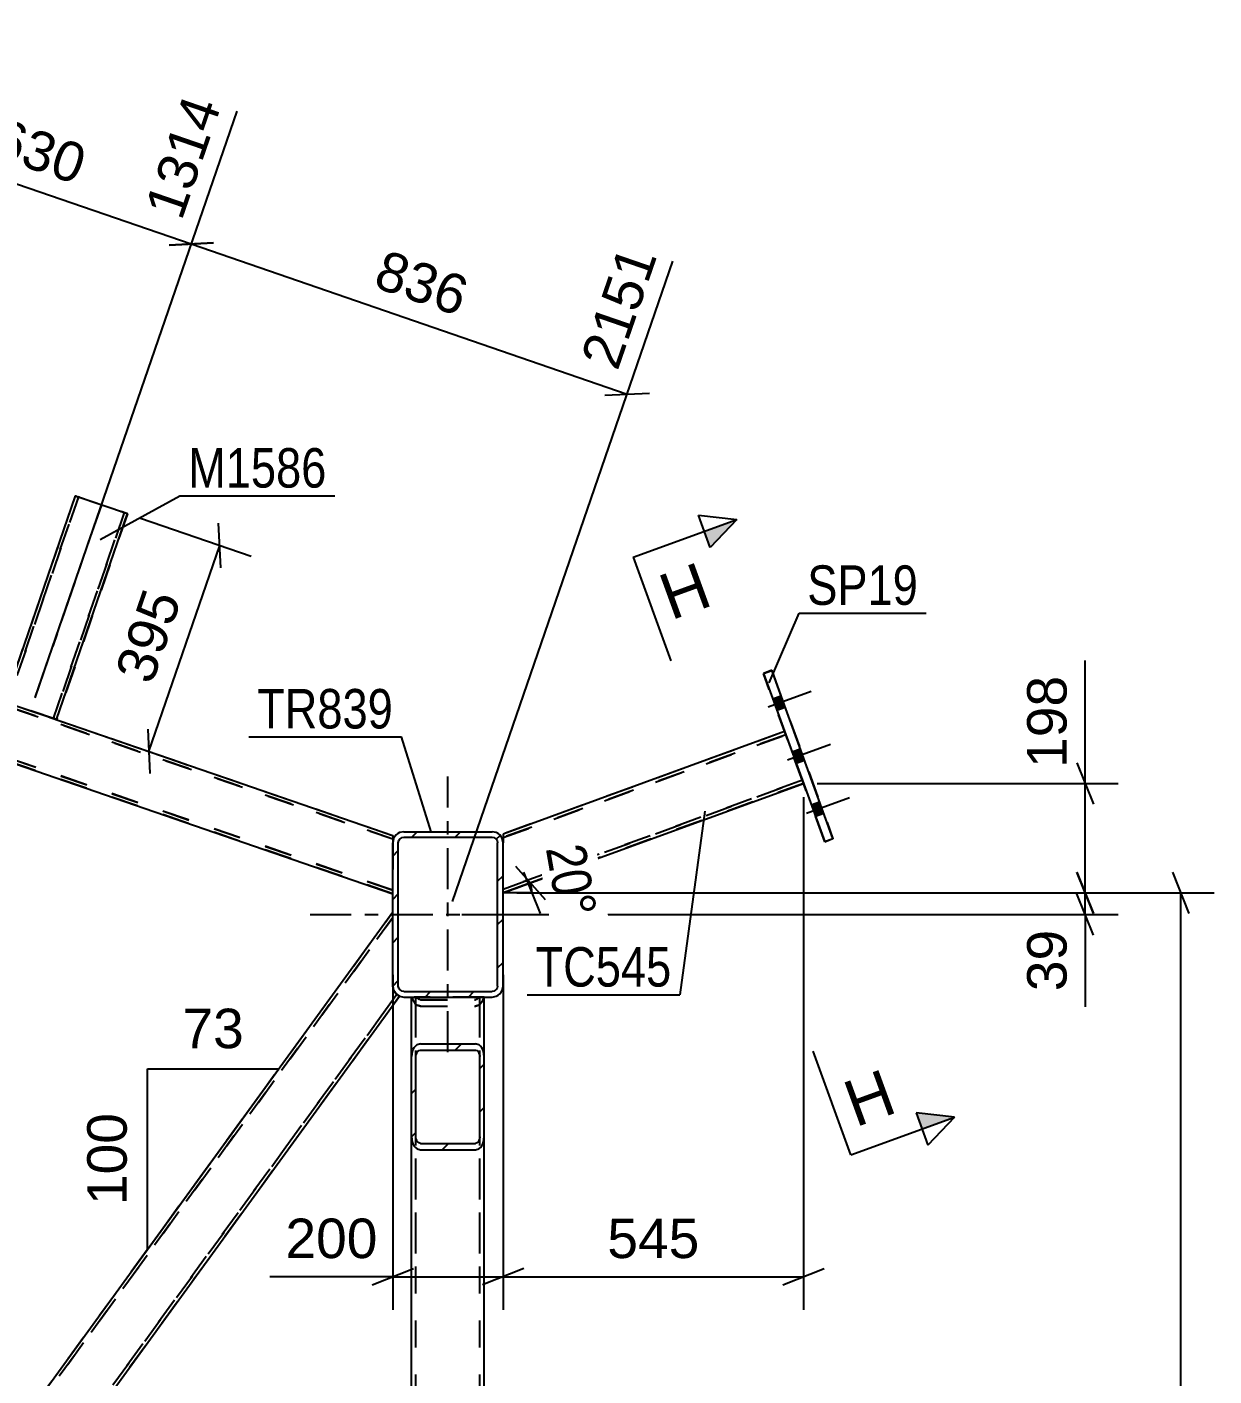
# Model space of a CAD drawing. Header units: millimetres. Extents: x -82 to 1107, y -546 to 295.
# Drawn here: x 904.9 to 991.1, y -59.1 to 38.8 of the extents above; entities that cross this region are included whole.
import ezdxf

# ---------------------------------------------------------------- set-up
doc = ezdxf.new("R2010")
doc.units = ezdxf.units.MM
doc.linetypes.add('DXK_LINE_DOT2', pattern=[3.9198, 1.9599, -1.9599])
doc.linetypes.add('DXK_LINE_DOT3', pattern=[5.9187, 2.979, -0.9799, 0.9799, -0.9799])
doc.styles.add('Arial', font='ARIAL.TTF', dxfattribs={"height": 0.2})
doc.styles.add('Arial Narrow', font='ARIALN.TTF', dxfattribs={"height": 0.2})

# ---------------------------------------------------------------- blocks, each defined once
blk = doc.blocks.new('Part-761553693-5158 - 4997')
at = {"color": 2, "linetype": 'Continuous'}
for p, q in [((959.902, -12.324), (939.469, -19.761)), ((939.469, -24.018), (961.27, -16.083)), ((939.469, -19.761), (939.469, -20.272)), ((939.469, -19.761), (939.469, -19.761)), ((939.469, -20.272), (939.469, -20.387))]:
    blk.add_line(p, q, dxfattribs=at)
at = {"color": 7, "linetype": 'DXK_LINE_DOT2'}
for p, q in [((959.902, -12.324), (939.469, -19.761)), ((939.469, -20.016), (959.984, -12.55)), ((959.984, -12.55), (939.469, -20.016)), ((959.902, -12.324), (961.27, -16.083)), ((961.27, -16.083), (959.902, -12.324)), ((959.902, -12.324), (959.902, -12.324)), ((959.984, -12.55), (959.984, -12.55)), ((939.469, -23.762), (961.188, -15.857)), ((961.188, -15.857), (939.469, -23.762)), ((961.27, -16.083), (939.469, -24.018)), ((961.188, -15.857), (961.188, -15.857)), ((961.27, -16.083), (961.27, -16.083)), ((939.469, -19.761), (939.469, -19.8)), ((939.469, -19.8), (939.469, -19.911)), ((939.469, -20.016), (939.469, -20.016)), ((939.469, -24.018), (939.469, -20.387)), ((939.469, -23.762), (939.469, -23.762)), ((939.469, -24.018), (939.469, -24.018))]:
    blk.add_line(p, q, dxfattribs=at)
blk = doc.blocks.new('Part-761553693-5204 - 4997')
at = {"color": 7, "linetype": 'DXK_LINE_DOT2'}
for p, q in [((932.829, -31.587), (932.829, -31.587)), ((932.829, -31.587), (932.867, -31.587)), ((932.829, -50.196), (932.829, -31.587)), ((932.829, -31.587), (933.017, -31.587)), ((932.867, -31.587), (933.217, -31.587)), ((932.867, -31.587), (932.878, -31.671)), ((933.017, -31.587), (937.922, -31.587)), ((933.149, -50.196), (933.149, -31.587)), ((933.149, -31.587), (933.174, -31.587)), ((933.174, -31.587), (933.243, -31.587)), ((933.243, -31.644), (933.217, -31.587)), ((933.225, -32.177), (933.469, -32.248)), ((937.789, -31.587), (933.243, -31.587)), ((933.347, -31.745), (933.243, -31.644)), ((933.469, -31.781), (933.347, -31.745)), ((933.469, -31.781), (937.469, -31.781)), ((933.469, -32.248), (937.469, -32.248)), ((937.592, -31.745), (937.469, -31.781)), ((937.469, -32.248), (937.696, -32.182)), ((937.696, -31.644), (937.592, -31.745)), ((937.722, -31.587), (937.696, -31.644)), ((937.696, -32.182), (937.714, -32.177)), ((937.722, -31.587), (938.109, -31.587)), ((937.789, -50.196), (937.789, -31.587)), ((938.061, -31.587), (937.922, -31.587)), ((938.109, -31.587), (938.061, -31.587)), ((938.061, -31.671), (938.072, -31.587)), ((938.109, -31.587), (938.109, -31.587)), ((938.109, -50.196), (938.109, -31.587))]:
    blk.add_line(p, q, dxfattribs=at)
for centre, start, end in [((933.706, -31.476), 193.29492, 235.53359), ((937.233, -31.476), 304.46641, 346.70508)]:
    blk.add_arc(centre, 0.85, start, end, dxfattribs=at)
blk = doc.blocks.new('Part-761553693-5193 - 4997')
at = {"color": 7, "linetype": 'DXK_LINE_DOT2'}
for p, q in [((859.469, -124.42), (931.469, -25.408)), ((931.469, -30.787), (931.469, -25.408)), ((931.469, -25.817), (859.469, -124.828)), ((859.469, -124.828), (931.469, -25.817)), ((931.53, -31.093), (931.469, -30.787)), ((931.469, -30.787), (931.53, -31.093)), ((931.53, -31.093), (931.469, -30.787)), ((931.469, -30.787), (931.53, -31.093)), ((931.606, -31.206), (931.53, -31.093)), ((931.53, -31.093), (931.606, -31.206)), ((931.606, -31.206), (931.53, -31.093)), ((931.53, -31.093), (931.606, -31.206)), ((931.704, -31.353), (931.606, -31.206)), ((931.704, -31.353), (931.606, -31.206)), ((931.707, -31.355), (931.66, -31.288)), ((931.766, -31.394), (860.439, -129.478)), ((860.439, -129.478), (931.766, -31.394)), ((931.965, -31.528), (860.677, -129.56)), ((931.704, -31.353), (931.766, -31.394)), ((931.704, -31.353), (931.719, -31.363)), ((931.935, -31.507), (931.704, -31.353)), ((931.704, -31.353), (931.707, -31.355)), ((931.75, -31.384), (931.707, -31.355)), ((931.719, -31.363), (931.935, -31.507)), ((931.766, -31.394), (931.75, -31.384)), ((931.766, -31.394), (931.766, -31.394)), ((931.935, -31.507), (931.965, -31.528)), ((931.935, -31.507), (931.963, -31.526)), ((894.141, -76.74), (896.809, -73.072)), ((896.119, -80.822), (898.786, -77.154)), ((859.469, -124.828), (859.469, -124.828)), ((859.469, -129.144), (859.469, -129.144)), ((859.469, -129.144), (860.677, -129.56)), ((860.37, -129.454), (860.439, -129.478)), ((860.439, -129.478), (860.439, -129.478))]:
    blk.add_line(p, q, dxfattribs=at)
at = {"color": 2, "linetype": 'Continuous'}
for p, q in [((896.809, -73.072), (931.469, -25.408)), ((898.786, -77.154), (931.965, -31.528)), ((931.963, -31.526), (931.965, -31.528)), ((931.965, -31.528), (931.965, -31.528)), ((859.469, -124.42), (894.141, -76.74)), ((860.677, -129.56), (896.119, -80.822)), ((859.469, -129.144), (859.469, -124.42)), ((859.469, -129.144), (860.384, -129.459)), ((860.641, -129.548), (860.384, -129.459)), ((860.677, -129.56), (860.641, -129.548)), ((860.677, -129.56), (860.677, -129.56))]:
    blk.add_line(p, q, dxfattribs=at)
blk = doc.blocks.new('Bolt-761553693-5020 - 4997')
at = {"linetype": 'Continuous'}
for points in [[(959.034, -9.937), (959.335, -10.764), (959.936, -10.545), (959.635, -9.718)], [(959.034, -9.937), (959.335, -10.764), (959.936, -10.545), (959.635, -9.718)], [(959.034, -9.937), (959.335, -10.764), (959.936, -10.545), (959.635, -9.718)], [(960.436, -13.79), (960.737, -14.617), (961.338, -14.398), (961.037, -13.571)], [(960.436, -13.79), (960.737, -14.617), (961.338, -14.398), (961.037, -13.571)], [(961.838, -17.643), (962.139, -18.47), (962.741, -18.251), (962.44, -17.424)], [(961.838, -17.643), (962.139, -18.47), (962.741, -18.251), (962.44, -17.424)], [(961.838, -17.643), (962.139, -18.47), (962.741, -18.251), (962.44, -17.424)]]:
    blk.add_hatch(color=1, dxfattribs=at).paths.add_polyline_path(points)
at = {"color": 1, "linetype": 'Continuous'}
for p, q in [((958.695, -10.529), (961.815, -9.393)), ((958.695, -10.529), (961.815, -9.393)), ((958.695, -10.529), (961.815, -9.393)), ((959.034, -9.937), (959.635, -9.718)), ((959.034, -9.937), (959.635, -9.718)), ((959.034, -9.937), (959.635, -9.718)), ((959.335, -10.764), (959.936, -10.545)), ((959.335, -10.764), (959.936, -10.545)), ((959.335, -10.764), (959.936, -10.545)), ((960.098, -14.381), (963.218, -13.246)), ((960.098, -14.381), (963.218, -13.246)), ((960.436, -13.79), (961.037, -13.571)), ((960.436, -13.79), (961.037, -13.571)), ((960.737, -14.617), (961.338, -14.398)), ((960.737, -14.617), (961.338, -14.398)), ((961.5, -18.234), (964.62, -17.098)), ((961.5, -18.234), (964.62, -17.099)), ((961.5, -18.234), (964.62, -17.099)), ((961.838, -17.643), (962.44, -17.424)), ((961.838, -17.643), (962.44, -17.424)), ((961.838, -17.643), (962.44, -17.424)), ((962.139, -18.47), (962.741, -18.251)), ((962.139, -18.47), (962.741, -18.251)), ((962.139, -18.47), (962.741, -18.251))]:
    blk.add_line(p, q, dxfattribs=at)
blk = doc.blocks.new('Part-761553693-5060 - 4997')
at = {"color": 2, "linetype": 'Continuous'}
for p, q in [((908.427, 4.795), (903.284, -10.153)), ((908.427, 4.795), (908.427, 4.795)), ((908.427, 4.795), (908.462, 4.783)), ((908.462, 4.783), (908.56, 4.749)), ((908.56, 4.749), (912.209, 3.494)), ((907.066, -11.455), (912.209, 3.494)), ((912.209, 3.493), (912.209, 3.494)), ((903.284, -10.153), (903.284, -10.153)), ((903.284, -10.153), (907.066, -11.455)), ((907.066, -11.455), (907.066, -11.455))]:
    blk.add_line(p, q, dxfattribs=at)
at = {"color": 7, "linetype": 'DXK_LINE_DOT2'}
for p, q in [((908.427, 4.795), (903.284, -10.153)), ((903.511, -10.231), (908.654, 4.717)), ((908.654, 4.717), (903.511, -10.231)), ((908.427, 4.795), (908.881, 4.639)), ((908.654, 4.717), (911.982, 3.572)), ((908.654, 4.717), (908.654, 4.717)), ((908.671, 4.711), (908.654, 4.717)), ((908.707, 4.698), (908.671, 4.711)), ((908.707, 4.698), (908.881, 4.639)), ((906.839, -11.377), (911.982, 3.572)), ((911.982, 3.572), (906.839, -11.377)), ((912.209, 3.493), (907.066, -11.455)), ((911.756, 3.65), (911.916, 3.594)), ((912.175, 3.505), (911.756, 3.65)), ((911.916, 3.594), (911.929, 3.59)), ((911.929, 3.59), (911.965, 3.578)), ((911.965, 3.578), (911.982, 3.572)), ((911.982, 3.572), (911.982, 3.572)), ((912.209, 3.493), (912.175, 3.505)), ((903.284, -10.153), (903.319, -10.165)), ((903.319, -10.165), (903.738, -10.309)), ((907.066, -11.455), (903.511, -10.231)), ((903.511, -10.231), (903.511, -10.231)), ((903.511, -10.231), (903.528, -10.237)), ((903.528, -10.237), (903.564, -10.25)), ((903.564, -10.25), (903.577, -10.254)), ((903.577, -10.254), (903.651, -10.28)), ((903.651, -10.28), (903.738, -10.309)), ((906.839, -11.377), (906.839, -11.377))]:
    blk.add_line(p, q, dxfattribs=at)
at = {"color": 7, "linetype": 'DXK_LINE_DOT3'}
blk.add_line((910.318, 4.144), (905.175, -10.804), dxfattribs=at)
blk = doc.blocks.new('Part-761553693-5118 - 4997')
at = {"linetype": 'Continuous'}
h = blk.add_hatch(dxfattribs=at)
h.set_pattern_fill('', scale=0.7, style=0, pattern_type=0)
h.set_pattern_definition([(45, (931.4694, -30.787), (-1.57154, 1.57154), [])])
h.paths.add_polyline_path([(931.469, -20.387), (931.469, -30.787), (931.53, -31.093), (931.704, -31.353), (931.963, -31.526), (932.269, -31.587), (938.669, -31.587), (938.976, -31.526), (939.235, -31.353), (939.409, -31.093), (939.469, -30.787), (939.469, -20.387), (939.409, -20.081), (939.235, -19.821), (938.976, -19.648), (938.669, -19.587), (932.269, -19.587), (931.963, -19.648), (931.704, -19.821), (931.53, -20.081)])
h.paths.add_polyline_path([(931.987, -20.104), (932.116, -20.017), (932.269, -19.987), (938.669, -19.987), (938.823, -20.017), (938.952, -20.104), (939.039, -20.234), (939.069, -20.387), (939.069, -30.787), (939.039, -30.94), (938.952, -31.07), (938.823, -31.157), (938.669, -31.187), (932.269, -31.187), (932.116, -31.157), (931.987, -31.07), (931.9, -30.94), (931.869, -30.787), (931.869, -20.387), (931.9, -20.234)])
at = {"color": 7, "linetype": 'DXK_LINE_DOT3'}
for p, q in [((935.47, -35.587), (935.469, -15.587)), ((925.469, -25.588), (945.469, -25.587))]:
    blk.add_line(p, q, dxfattribs=at)
at = {"color": 2, "linetype": 'Continuous'}
for p, q in [((931.53, -20.081), (931.469, -20.387)), ((931.469, -30.787), (931.469, -20.387)), ((931.869, -20.387), (931.9, -20.234)), ((931.869, -30.787), (931.869, -20.387)), ((932.269, -19.587), (931.963, -19.648)), ((932.116, -20.017), (932.269, -19.987)), ((932.269, -19.587), (938.669, -19.587)), ((932.269, -19.987), (938.669, -19.987)), ((938.976, -19.648), (938.669, -19.587)), ((938.669, -19.987), (938.823, -20.017)), ((939.039, -20.234), (939.069, -20.387)), ((939.069, -30.787), (939.069, -20.387)), ((939.469, -20.387), (939.409, -20.081)), ((939.469, -30.787), (939.469, -20.387)), ((931.469, -30.787), (931.53, -31.093)), ((931.9, -30.94), (931.869, -30.787)), ((932.269, -31.187), (932.116, -31.157)), ((932.269, -31.187), (938.669, -31.187)), ((938.823, -31.157), (938.669, -31.187)), ((939.069, -30.787), (939.039, -30.94)), ((939.409, -31.093), (939.469, -30.787)), ((931.963, -31.526), (932.269, -31.587)), ((932.269, -31.587), (938.669, -31.587)), ((938.669, -31.587), (938.976, -31.526))]:
    blk.add_line(p, q, dxfattribs=at)
at = {"color": 7, "linetype": 'DXK_LINE_DOT2'}
for p, q in [((931.469, -20.388), (931.469, -20.387)), ((931.869, -20.388), (931.869, -20.387)), ((932.269, -19.588), (932.269, -19.587)), ((932.269, -19.988), (932.269, -19.987)), ((938.669, -19.588), (938.669, -19.587)), ((938.669, -19.988), (938.669, -19.987)), ((939.069, -20.388), (939.069, -20.387)), ((939.469, -20.388), (939.469, -20.387)), ((931.469, -30.788), (931.469, -30.787)), ((931.869, -30.788), (931.869, -30.787)), ((932.269, -31.188), (932.269, -31.187)), ((938.669, -31.188), (938.669, -31.187)), ((939.069, -30.788), (939.069, -30.787)), ((939.469, -30.788), (939.469, -30.787)), ((932.269, -31.588), (932.269, -31.587)), ((938.669, -31.588), (938.669, -31.587))]:
    blk.add_line(p, q, dxfattribs=at)
at = {"color": 2, "linetype": 'Continuous'}
for centre, radius, start, end in [((932.269, -20.387), 0.8, 112.5, 157.5), ((932.269, -20.387), 0.4, 112.5, 157.5), ((938.669, -20.387), 0.4, 22.5, 67.5), ((938.669, -20.387), 0.8, 22.5, 67.5), ((932.269, -30.787), 0.8, 202.5, 247.5), ((932.269, -30.787), 0.4, 202.5, 247.5), ((938.669, -30.787), 0.4, 292.5, 337.5), ((938.669, -30.787), 0.8, 292.5, 337.5)]:
    blk.add_arc(centre, radius, start, end, dxfattribs=at)
blk = doc.blocks.new('Part-761553693-5203 - 4997')
at = {"color": 2, "linetype": 'Continuous'}
for p, q in [((855.469, 6.32), (856.003, 6.136)), ((855.469, 6.32), (855.469, 6.32)), ((858.989, 1.385), (855.469, 6.32)), ((859.332, 4.99), (879.451, -1.942)), ((858.989, 1.385), (859.469, 0.712)), ((861.368, 0.058), (931.469, -24.093)), ((879.486, -1.954), (903.285, -10.153)), ((906.612, -11.299), (931.469, -19.863)), ((931.469, -19.863), (931.469, -19.863)), ((931.469, -19.863), (931.469, -19.901)), ((931.469, -19.901), (931.469, -20.37)), ((931.469, -20.37), (931.469, -20.387))]:
    blk.add_line(p, q, dxfattribs=at)
at = {"color": 7, "linetype": 'DXK_LINE_DOT2'}
for p, q in [((859.469, 0.712), (855.469, 6.32)), ((855.469, 6.32), (931.469, -19.863)), ((855.709, 5.984), (931.469, -20.116)), ((931.469, -20.117), (855.709, 5.984)), ((855.709, 5.984), (855.709, 5.984)), ((855.709, 5.984), (855.727, 5.958)), ((855.727, 5.958), (855.765, 5.905)), ((856.003, 6.136), (859.332, 4.99)), ((855.857, 5.776), (855.949, 5.647)), ((859.229, 1.048), (931.469, -23.84)), ((931.469, -23.84), (859.229, 1.048)), ((859.229, 1.048), (859.229, 1.048)), ((859.469, 0.712), (861.368, 0.058)), ((931.469, -24.093), (859.469, 0.712)), ((859.469, 0.712), (859.469, 0.712)), ((879.451, -1.942), (879.486, -1.954)), ((903.285, -10.153), (906.612, -11.299)), ((931.469, -19.863), (931.469, -20.011)), ((931.469, -20.117), (931.469, -20.116)), ((931.469, -20.37), (931.469, -24.093)), ((931.469, -23.84), (931.469, -23.84)), ((931.469, -24.093), (931.469, -24.093))]:
    blk.add_line(p, q, dxfattribs=at)
blk = doc.blocks.new('Part-761553693-5148 - 4997')
at = {"color": 2, "linetype": 'Continuous'}
for p, q in [((958.965, -7.876), (958.363, -8.095)), ((958.363, -8.095), (962.81, -20.311)), ((958.363, -8.095), (958.363, -8.096)), ((963.411, -20.092), (958.965, -7.876)), ((958.965, -7.876), (958.965, -7.877)), ((962.81, -20.311), (963.411, -20.092)), ((962.81, -20.311), (962.81, -20.312)), ((963.411, -20.092), (963.411, -20.093))]:
    blk.add_line(p, q, dxfattribs=at)
at = {"color": 7, "linetype": 'DXK_LINE_DOT2'}
for p, q in [((958.363, -8.096), (958.965, -7.877)), ((962.81, -20.312), (958.363, -8.096)), ((958.965, -7.877), (963.411, -20.093)), ((963.411, -20.093), (962.81, -20.312))]:
    blk.add_line(p, q, dxfattribs=at)
blk = doc.blocks.new('Part-761553693-5213 - 4997')
at = {"color": 7, "linetype": 'DXK_LINE_DOT2'}
for p, q in [((932.829, -31.587), (937.922, -31.587)), ((932.829, -31.587), (932.878, -31.587)), ((932.829, -41.738), (932.829, -31.587)), ((932.878, -31.587), (933.017, -31.587)), ((938.109, -31.587), (933.017, -31.587)), ((933.149, -147.187), (933.149, -31.587)), ((933.149, -31.587), (937.765, -31.587)), ((933.149, -31.587), (933.174, -31.587)), ((937.789, -31.587), (933.174, -31.587)), ((937.765, -31.587), (937.789, -31.587)), ((937.789, -147.187), (937.789, -31.587)), ((938.061, -31.587), (937.922, -31.587)), ((938.109, -31.587), (938.061, -31.587)), ((938.109, -41.738), (938.109, -31.587))]:
    blk.add_line(p, q, dxfattribs=at)
at = {"color": 2, "linetype": 'Continuous'}
for p, q in [((932.829, -137.062), (932.829, -41.738)), ((938.109, -137.062), (938.109, -41.738))]:
    blk.add_line(p, q, dxfattribs=at)
blk = doc.blocks.new('Part-761553693-5205 - 4997')
at = {"linetype": 'Continuous'}
h = blk.add_hatch(dxfattribs=at)
h.set_pattern_fill('', scale=0.7, style=0, pattern_type=0)
h.set_pattern_definition([(45, (932.8294, -41.7385), (-1.57154, 1.57154), [])])
h.paths.add_polyline_path([(932.829, -35.905), (932.829, -41.738), (932.878, -42.096), (933.017, -42.398), (933.225, -42.601), (933.469, -42.672), (937.469, -42.672), (937.714, -42.601), (937.922, -42.398), (938.061, -42.096), (938.109, -41.738), (938.109, -35.905), (938.061, -35.548), (937.922, -35.245), (937.714, -35.043), (937.469, -34.972), (933.469, -34.972), (933.225, -35.043), (933.017, -35.245), (932.878, -35.548)])
h.paths.add_polyline_path([(933.243, -35.575), (933.347, -35.474), (933.469, -35.438), (937.469, -35.438), (937.592, -35.474), (937.696, -35.575), (937.765, -35.726), (937.789, -35.905), (937.789, -41.738), (937.765, -41.917), (937.696, -42.068), (937.592, -42.17), (937.469, -42.205), (933.469, -42.205), (933.347, -42.17), (933.243, -42.068), (933.174, -41.917), (933.149, -41.738), (933.149, -35.905), (933.174, -35.726)])
at = {"color": 2, "linetype": 'Continuous'}
for p, q in [((932.829, -35.905), (932.829, -31.587)), ((938.109, -35.905), (938.109, -31.587)), ((933.469, -34.972), (933.225, -35.043)), ((933.469, -34.972), (937.469, -34.972)), ((937.714, -35.043), (937.469, -34.972)), ((932.878, -35.548), (932.829, -35.905)), ((932.829, -41.738), (932.829, -35.905)), ((933.149, -35.905), (933.174, -35.726)), ((933.149, -41.738), (933.149, -35.905)), ((933.347, -35.474), (933.469, -35.438)), ((933.469, -35.438), (937.469, -35.438)), ((937.469, -35.438), (937.592, -35.474)), ((937.765, -35.726), (937.789, -35.905)), ((937.789, -41.738), (937.789, -35.905)), ((938.109, -35.905), (938.061, -35.548)), ((938.109, -41.738), (938.109, -35.905)), ((932.829, -41.738), (932.878, -42.096)), ((933.174, -41.917), (933.149, -41.738)), ((937.789, -41.738), (937.765, -41.917)), ((938.061, -42.096), (938.109, -41.738)), ((933.225, -42.601), (933.469, -42.672)), ((933.469, -42.205), (933.347, -42.17)), ((933.469, -42.205), (937.469, -42.205)), ((933.469, -42.672), (937.469, -42.672)), ((937.592, -42.17), (937.469, -42.205)), ((937.469, -42.672), (937.714, -42.601))]:
    blk.add_line(p, q, dxfattribs=at)
at = {"color": 7, "linetype": 'DXK_LINE_DOT2'}
for p, q in [((932.829, -31.587), (932.829, -31.587)), ((932.829, -31.587), (932.868, -31.587)), ((932.829, -31.587), (932.878, -31.587)), ((932.868, -31.587), (933.221, -31.587)), ((932.878, -31.664), (932.868, -31.587)), ((932.878, -31.587), (933.017, -31.587)), ((933.017, -31.587), (937.922, -31.587)), ((933.149, -41.738), (933.149, -31.587)), ((933.149, -31.587), (933.347, -31.587)), ((933.149, -31.587), (933.174, -31.587)), ((933.221, -31.587), (933.243, -31.636)), ((933.469, -32.24), (933.225, -32.169)), ((933.243, -31.636), (933.347, -31.738)), ((933.347, -31.738), (933.469, -31.773)), ((933.469, -31.587), (937.469, -31.587)), ((933.469, -31.773), (937.469, -31.773)), ((933.469, -32.24), (937.469, -32.24)), ((937.469, -31.773), (937.592, -31.738)), ((937.714, -32.169), (937.469, -32.24)), ((937.765, -31.587), (937.592, -31.587)), ((937.592, -31.738), (937.696, -31.636)), ((937.696, -31.636), (937.718, -31.587)), ((938.071, -31.587), (937.718, -31.587)), ((937.765, -31.587), (937.789, -31.587)), ((937.789, -31.587), (937.765, -31.587)), ((937.789, -41.738), (937.789, -31.587)), ((938.109, -31.587), (937.922, -31.587)), ((938.071, -31.587), (938.061, -31.664)), ((938.109, -31.587), (938.071, -31.587)), ((938.109, -31.587), (938.109, -31.587)), ((932.829, -41.738), (932.829, -35.905)), ((938.109, -41.738), (938.109, -35.905))]:
    blk.add_line(p, q, dxfattribs=at)
for centre, start, end in [((933.705, -31.468), 193.31241, 235.56337), ((937.234, -31.468), 304.43663, 346.68759)]:
    blk.add_arc(centre, 0.85, start, end, dxfattribs=at)
at = {"color": 2, "linetype": 'Continuous'}
for centre, radius, start, end in [((933.705, -35.743), 0.85, 124.43608, 166.68727), ((937.234, -35.743), 0.85, 13.31273, 55.56392), ((933.587, -35.824), 0.425, 124.43608, 166.68727), ((937.352, -35.824), 0.425, 13.31273, 55.56392), ((933.705, -41.9), 0.85, 193.31273, 235.56392), ((933.587, -41.819), 0.425, 193.31273, 235.56392), ((937.352, -41.819), 0.425, 304.43608, 346.68727), ((937.234, -41.9), 0.85, 304.43608, 346.68727)]:
    blk.add_arc(centre, radius, start, end, dxfattribs=at)
blk = doc.blocks.new('StraightDimension-761553693-5467 - 4997')
at = {"color": 7, "linetype": 'Continuous'}
for p, q in [((989.26, -25.518), (988.06, -22.518)), ((940.469, -24.018), (991.06, -24.018)), ((988.66, -154), (988.66, -24.018))]:
    blk.add_line(p, q, dxfattribs=at)
blk = doc.blocks.new('StraightDimension-761553693-30081 - 4997')
at = {"color": 7, "linetype": 'Continuous'}
for p, q in [((981.113, -22.518), (982.313, -25.518)), ((940.469, -24.018), (984.113, -24.018)), ((982.313, -27.09), (981.113, -24.09)), ((981.713, -25.59), (981.713, -24.018)), ((936.469, -25.59), (984.113, -25.59)), ((981.713, -25.59), (981.713, -32.287)), ((981.713, -25.59), (981.713, -32.287))]:
    blk.add_line(p, q, dxfattribs=at)
at = {"color": 0}
blk.add_wipeout([(980.963, -26.115), (976.763, -26.115), (976.763, -31.762), (980.963, -31.762)], dxfattribs=at)
at = {"color": 3, "style": 'Arial'}
blk.add_text('39', height=2.8652, rotation=90.00021, dxfattribs=at).set_placement((980.363, -31.162))
blk = doc.blocks.new('AngleDimension-761553693-5695 - 4997')
at = {"color": 7, "linetype": 'Continuous'}
for p, q in [((940.371, -22.093), (942.525, -24.502)), ((941.448, -23.298), (939.469, -24.018)), ((940.409, -23.676), (941.448, -23.298)), ((942.175, -25.518), (940.975, -22.518)), ((941.575, -24.018), (939.469, -24.018))]:
    blk.add_line(p, q, dxfattribs=at)
blk.add_arc((939.469, -24.018), 2.106, 0, 20, dxfattribs=at)
at = {"color": 0}
blk.add_wipeout([(942.99, -26.676), (947.126, -25.947), (946.005, -19.586), (941.869, -20.315)], dxfattribs=at)
at = {"color": 3, "style": 'Arial Narrow'}
blk.add_text('20°', height=2.8633, rotation=-80.0021, dxfattribs=at).set_placement((942.564, -20.802))
blk = doc.blocks.new('StraightDimension-761553693-30080 - 4997')
at = {"color": 7, "linetype": 'Continuous'}
for p, q in [((981.713, -16.083), (981.713, -7.162)), ((981.713, -16.083), (981.713, -7.162)), ((981.113, -14.583), (982.313, -17.583)), ((962.27, -16.083), (984.113, -16.083)), ((981.713, -24.018), (981.713, -16.083)), ((982.313, -25.518), (981.113, -22.518)), ((940.469, -24.018), (984.113, -24.018))]:
    blk.add_line(p, q, dxfattribs=at)
at = {"color": 0}
blk.add_wipeout([(980.963, -7.687), (976.763, -7.687), (976.763, -15.558), (980.963, -15.558)], dxfattribs=at)
at = {"color": 3, "style": 'Arial'}
blk.add_text('198', height=2.8652, rotation=90.00021, dxfattribs=at).set_placement((980.363, -14.958))
blk = doc.blocks.new('StraightDimension-761553693-30204 - 4997')
at = {"color": 7, "linetype": 'Continuous'}
for p, q in [((961.27, -17.083), (961.27, -54.281)), ((939.469, -29.973), (939.469, -54.281)), ((940.969, -51.281), (937.969, -52.481)), ((939.469, -51.881), (961.27, -51.881)), ((959.77, -52.481), (962.77, -51.281))]:
    blk.add_line(p, q, dxfattribs=at)
at = {"color": 0}
blk.add_wipeout([(954.305, -51.131), (954.305, -46.931), (946.434, -46.931), (946.434, -51.131)], dxfattribs=at)
at = {"color": 3, "style": 'Arial'}
blk.add_text('545', height=2.8652, dxfattribs=at).set_placement((947.034, -50.531))
blk = doc.blocks.new('StraightDimension-761553693-30205 - 4997')
at = {"color": 7, "linetype": 'Continuous'}
for p, q in [((931.469, -29.973), (931.469, -54.281)), ((939.469, -29.973), (939.469, -54.281)), ((931.469, -51.881), (922.549, -51.881)), ((931.469, -51.881), (922.549, -51.881)), ((929.969, -52.481), (932.969, -51.281)), ((931.469, -51.881), (939.469, -51.881)), ((940.969, -51.281), (937.969, -52.481))]:
    blk.add_line(p, q, dxfattribs=at)
at = {"color": 0}
blk.add_wipeout([(930.944, -51.131), (930.944, -46.931), (923.074, -46.931), (923.074, -51.131)], dxfattribs=at)
at = {"color": 3, "style": 'Arial'}
blk.add_text('200', height=2.8652, dxfattribs=at).set_placement((923.674, -50.531))
blk = doc.blocks.new('StraightDimension-761553693-30434 - 4997')
at = {"color": 7, "linetype": 'Continuous'}
for p, q in [((905.505, -9.848), (920.165, 32.705)), ((918.458, 23.145), (915.23, 22.988)), ((916.844, 23.066), (948.478, 12.168)), ((935.795, -24.645), (951.798, 21.807)), ((946.864, 12.09), (950.091, 12.247))]:
    blk.add_line(p, q, dxfattribs=at)
at = {"color": 0}
blk.add_wipeout([(936.626, 17.044), (937.994, 21.015), (930.552, 23.579), (929.184, 19.608)], dxfattribs=at)
at = {"color": 0, "linetype": 'Continuous'}
blk.add_wipeout([(951.427, 22.569), (947.456, 23.938), (944.167, 14.394), (948.138, 13.025)], dxfattribs=at)
at = {"color": 3, "style": 'Arial'}
blk.add_text('836', height=2.8652, rotation=-19.01074, dxfattribs=at).set_placement((929.947, 19.98))
at = {"color": 3, "linetype": 'Continuous', "style": 'Arial'}
blk.add_text('2151', height=2.8652, rotation=70.98947, dxfattribs=at).set_placement((947.767, 13.788))
blk = doc.blocks.new('StraightDimension-761553693-30435 - 4997')
at = {"color": 7, "linetype": 'Continuous'}
for p, q in [((881.668, -1.647), (895.607, 38.813)), ((905.505, -9.848), (920.165, 32.705)), ((894.624, 31.356), (891.397, 31.199)), ((893.011, 31.277), (916.844, 23.066)), ((915.23, 22.988), (918.458, 23.145))]:
    blk.add_line(p, q, dxfattribs=at)
at = {"color": 0, "linetype": 'Continuous'}
blk.add_wipeout([(919.793, 33.468), (915.822, 34.836), (912.534, 25.292), (916.505, 23.924)], dxfattribs=at)
at = {"color": 0}
blk.add_wipeout([(908.892, 26.599), (910.261, 30.57), (902.819, 33.134), (901.451, 29.163)], dxfattribs=at)
at = {"color": 3, "linetype": 'Continuous', "style": 'Arial'}
blk.add_text('1314', height=2.8652, rotation=70.98947, dxfattribs=at).set_placement((916.133, 24.686))
at = {"color": 3, "style": 'Arial'}
blk.add_text('630', height=2.8652, rotation=-19.01074, dxfattribs=at).set_placement((902.214, 29.535))
blk = doc.blocks.new('StraightDimension-761553693-30524 - 4997')
at = {"color": 7, "linetype": 'Continuous'}
for p, q in [((913.155, 3.168), (921.18, 0.407)), ((918.99, -0.426), (918.831, 2.801)), ((913.768, -13.76), (918.911, 1.188)), ((908.012, -11.78), (916.037, -14.541)), ((913.688, -12.147), (913.847, -15.374))]:
    blk.add_line(p, q, dxfattribs=at)
at = {"color": 0}
blk.add_wipeout([(916.911, -2.321), (912.939, -0.954), (910.378, -8.397), (914.35, -9.764)], dxfattribs=at)
at = {"color": 3, "style": 'Arial'}
blk.add_text('395', height=2.8652, rotation=71.01239, dxfattribs=at).set_placement((913.978, -9.001))
blk = doc.blocks.new('AngleDimension-761553693-30614 - 4997')
at = {"color": 7, "linetype": 'Continuous'}
for p, q in [((913.659, -36.798), (923.187, -36.798)), ((913.659, -49.9), (923.187, -36.798)), ((913.659, -49.9), (913.659, -36.798)), ((912.91, -50.931), (913.659, -49.9))]:
    blk.add_line(p, q, dxfattribs=at)
at = {"color": 0}
for points in [[(921.247, -35.898), (921.247, -31.698), (915.6, -31.698), (915.6, -35.898)], [(912.759, -39.414), (908.559, -39.414), (908.559, -47.284), (912.759, -47.284)]]:
    blk.add_wipeout(points, dxfattribs=at)
at = {"color": 3, "style": 'Arial'}
blk.add_text('73', height=2.8652, dxfattribs=at).set_placement((916.2, -35.298))
blk.add_text('100', height=2.8652, rotation=90.00021, dxfattribs=at).set_placement((912.159, -46.684))
blk = doc.blocks.new('Mark-761553693-5154 - 4997')
at = {"color": 30, "linetype": 'Continuous'}
for p in [(954.112, -18.089), (941.228, -31.428)]:
    blk.add_line(p, (952.292, -31.428), dxfattribs=at)
at = {"color": 0}
blk.add_wipeout([(951.692, -30.828), (951.692, -27.828), (941.828, -27.828), (941.828, -30.828)], dxfattribs=at)
blk.add_wipeout([(951.692, -30.828), (951.692, -27.828), (941.828, -27.828), (941.828, -30.828)], dxfattribs=at)
at = {"color": 3, "style": 'Arial Narrow'}
blk.add_text('TC545', height=2.8633, dxfattribs=at).set_placement((941.828, -30.828))
blk = doc.blocks.new('Mark-761553693-5056 - 4997')
at = {"color": 30, "linetype": 'Continuous'}
for p, q in [((910.229, 1.623), (916.016, 4.786)), ((916.016, 4.786), (927.268, 4.786))]:
    blk.add_line(p, q, dxfattribs=at)
at = {"color": 0}
blk.add_wipeout([(926.668, 5.386), (926.668, 8.386), (916.616, 8.386), (916.616, 5.386)], dxfattribs=at)
blk.add_wipeout([(926.668, 5.386), (926.668, 8.386), (916.616, 8.386), (916.616, 5.386)], dxfattribs=at)
at = {"color": 3, "style": 'Arial Narrow'}
blk.add_text('M1586', height=2.8633, dxfattribs=at).set_placement((916.616, 5.386))
blk = doc.blocks.new('Mark-761553693-5114 - 4997')
at = {"color": 30, "linetype": 'Continuous'}
for p in [(921.024, -12.696), (934.248, -19.587)]:
    blk.add_line(p, (932.088, -12.696), dxfattribs=at)
at = {"color": 0}
blk.add_wipeout([(931.488, -12.096), (931.488, -9.096), (921.624, -9.096), (921.624, -12.096)], dxfattribs=at)
blk.add_wipeout([(931.488, -12.096), (931.488, -9.096), (921.624, -9.096), (921.624, -12.096)], dxfattribs=at)
at = {"color": 3, "style": 'Arial Narrow'}
blk.add_text('TR839', height=2.8633, dxfattribs=at).set_placement((921.624, -12.096))
blk = doc.blocks.new('Mark-761553693-5144 - 4997')
at = {"color": 30, "linetype": 'Continuous'}
for p, q in [((958.785, -8.794), (960.944, -3.724)), ((960.944, -3.724), (970.183, -3.724))]:
    blk.add_line(p, q, dxfattribs=at)
at = {"color": 0}
blk.add_wipeout([(969.583, -3.124), (969.583, -0.124), (961.544, -0.124), (961.544, -3.124)], dxfattribs=at)
blk.add_wipeout([(969.583, -3.124), (969.583, -0.124), (961.544, -0.124), (961.544, -3.124)], dxfattribs=at)
at = {"color": 3, "style": 'Arial Narrow'}
blk.add_text('SP19', height=2.8633, dxfattribs=at).set_placement((961.544, -3.124))
blk = doc.blocks.new('SectionMark-761553693-5847 - 4997')
at = {"linetype": 'Continuous'}
for points in [[(954.509, 1.032), (954.081, 2.207), (956.43, 3.062)], [(969.866, -41.161), (969.439, -39.987), (972.216, -40.306)]]:
    blk.add_hatch(color=6, dxfattribs=at).paths.add_polyline_path(points)
at = {"color": 6, "linetype": 'Continuous'}
for p, q in [((954.509, 1.032), (953.654, 3.382)), ((953.654, 3.382), (956.43, 3.062)), ((956.43, 3.062), (954.509, 1.032)), ((972.216, -40.306), (969.439, -39.987)), ((969.439, -39.987), (970.294, -42.336)), ((972.216, -40.306), (970.294, -42.336))]:
    blk.add_line(p, q, dxfattribs=at)
at = {"color": 0, "linetype": 'Continuous'}
for points in [[(954.815, -3.113), (953.618, 0.176), (950.451, -0.977), (951.648, -4.265)], [(968.206, -39.903), (967.009, -36.614), (963.842, -37.767), (965.039, -41.056)]]:
    blk.add_wipeout(points, dxfattribs=at)
at = {"color": 6, "linetype": 'Continuous'}
for p, q in [((948.913, 0.326), (956.43, 3.062)), ((948.913, 0.326), (951.649, -7.192)), ((964.698, -43.043), (961.962, -35.525)), ((964.698, -43.043), (972.216, -40.306))]:
    blk.add_line(p, q, dxfattribs=at)
at = {"color": 3, "linetype": 'Continuous', "style": 'Arial'}
for p in [(951.648, -4.265), (965.039, -41.056)]:
    blk.add_text('H', height=3.343, rotation=20.00196, dxfattribs=at).set_placement(p)

msp = doc.modelspace()

# ---------------------------------------------------------------- block references
for name in ['Part-761553693-5203 - 4997', 'Part-761553693-5060 - 4997', 'Part-761553693-5148 - 4997', 'Bolt-761553693-5020 - 4997', 'Part-761553693-5158 - 4997', 'Part-761553693-5118 - 4997', 'Part-761553693-5193 - 4997', 'Part-761553693-5204 - 4997', 'Part-761553693-5213 - 4997', 'Part-761553693-5205 - 4997']:
    msp.add_blockref(name, (0, 0))

# ---------------------------------------------------------------- next in the draw order: block references
msp.add_blockref('StraightDimension-761553693-5467 - 4997', (0, 0))

# ---------------------------------------------------------------- next in the draw order: block references
msp.add_blockref('StraightDimension-761553693-30081 - 4997', (0, 0))

# ---------------------------------------------------------------- next in the draw order: block references
msp.add_blockref('AngleDimension-761553693-5695 - 4997', (0, 0))

# ---------------------------------------------------------------- next in the draw order: block references
msp.add_blockref('StraightDimension-761553693-30080 - 4997', (0, 0))

# ---------------------------------------------------------------- next in the draw order: block references
for name in ['Mark-761553693-5144 - 4997', 'StraightDimension-761553693-30204 - 4997']:
    msp.add_blockref(name, (0, 0))

# ---------------------------------------------------------------- next in the draw order: block references
for name in ['StraightDimension-761553693-30434 - 4997', 'StraightDimension-761553693-30205 - 4997']:
    msp.add_blockref(name, (0, 0))

# ---------------------------------------------------------------- next in the draw order: block references
for name in ['StraightDimension-761553693-30435 - 4997', 'Mark-761553693-5154 - 4997', 'AngleDimension-761553693-30614 - 4997']:
    msp.add_blockref(name, (0, 0))

# ---------------------------------------------------------------- next in the draw order: block references
for name in ['StraightDimension-761553693-30524 - 4997', 'SectionMark-761553693-5847 - 4997']:
    msp.add_blockref(name, (0, 0))

# ---------------------------------------------------------------- next in the draw order: block references
for name in ['Mark-761553693-5056 - 4997', 'Mark-761553693-5114 - 4997']:
    msp.add_blockref(name, (0, 0))

doc.saveas('drawing.dxf')
